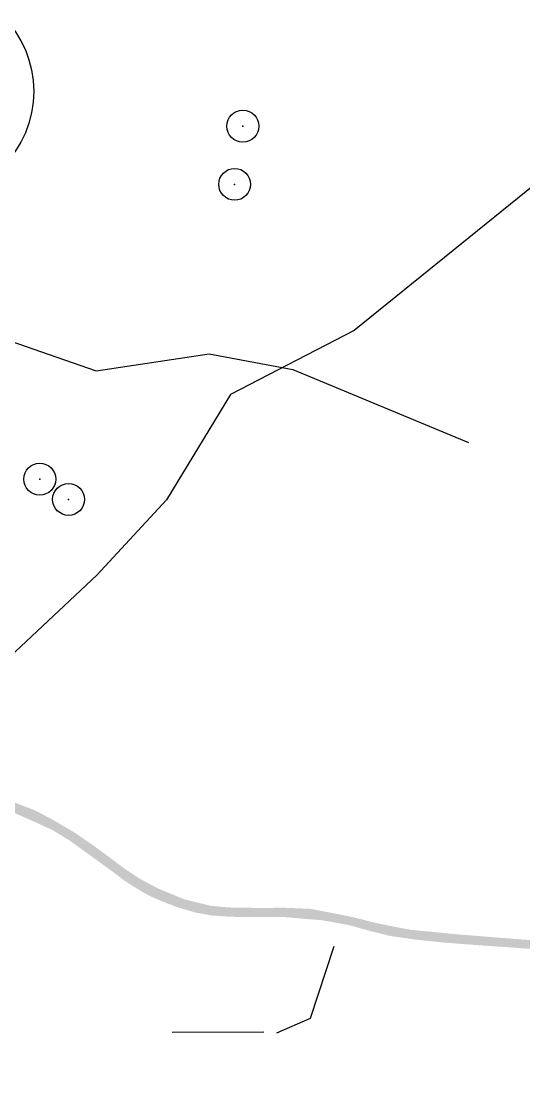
# Model space of a CAD drawing. Header units: metres. Extents: x 372109 to 376137, y 236217 to 239160.
# Drawn here: x 374390.7 to 374579.7, y 237822.8 to 238227.2 of the extents above; entities that cross this region are included whole.
import ezdxf

# ---------------------------------------------------------------- set-up
doc = ezdxf.new("R2010")
doc.units = ezdxf.units.M
doc.header["$MEASUREMENT"] = 0
doc.header["$PDMODE"] = 32
doc.header["$PDSIZE"] = 12
for name, color, linetype, lineweight, true_color in [('Natural ... Trees', 96, 'Continuous', 25, 0x008000), ('Natural ... Water', 176, 'Continuous', 25, 0x000080), ('NOC ... DK Radius', 216, 'Continuous', 25, 0x800080), ('Paths ... Roads', 56, 'Continuous', 25, 0x808000), ('Services ... Water Lines', 5, 'Continuous', 25, 0x0000ff)]:
    doc.layers.add(name, color=color, linetype=linetype, lineweight=lineweight, true_color=true_color)

msp = doc.modelspace()

# ---------------------------------------------------------------- hatches: boundary and pattern name
at = {"layer": 'Paths ... Roads'}
msp.add_hatch(color=256, dxfattribs=at).paths.add_polyline_path([(374255.37, 237971.48), (374250.31, 237957.51), (374252.29, 237959.17), (374254.72, 237960.34), (374260.19, 237960.18), (374268.12, 237959.74), (374275.17, 237959.17), (374282.33, 237957.88), (374288.85, 237956.5), (374295.65, 237954.92), (374303.87, 237953.02), (374311.4, 237951.19), (374317.92, 237949.78), (374326.42, 237948.2), (374333.75, 237947.15), (374341.16, 237945.4), (374350.27, 237943.34), (374356.18, 237941.6), (374362.34, 237939.74), (374371.85, 237936.09), (374383.47, 237931.48), (374396.47, 237925.73), (374402.67, 237922.85), (374408.78, 237919.09), (374415.95, 237913.94), (374425.42, 237907.06), (374429.47, 237903.94), (374435.26, 237900.3), (374438.62, 237898.4), (374443.76, 237896.13), (374449.47, 237893.98), (374456.15, 237892), (374462.18, 237890.91), (374468.66, 237890.42), (374477.41, 237890.26), (374490.2, 237890.26), (374498.26, 237889.53), (374503.6, 237889.13), (374514.17, 237887.22), (374521.66, 237885.12), (374529.6, 237883.17), (374538.83, 237881.84), (374550.49, 237880.62), (374561.26, 237879.81), (374580.21, 237878.48), (374591.06, 237877.75), (374604.38, 237877.42), (374616.16, 237876.9), (374622.96, 237876.29), (374634.67, 237873.66), (374640.05, 237871.47), (374647.66, 237868.11), (374657.66, 237863.62), (374666.65, 237860.54), (374675.32, 237858.19), (374683.74, 237856.05), (374694.22, 237853.86), (374699.89, 237852.69), (374710.62, 237850.54), (374720.18, 237848.64), (374731.27, 237846.69), (374745.65, 237844.06), (374758.08, 237841.27), (374768.6, 237839.08), (374777.11, 237837.99), (374784.96, 237838.03), (374793.54, 237838.96), (374810.22, 237842.81), (374818.28, 237845.6), (374829.94, 237848.39), (374839.66, 237849.89), (374844.56, 237850.18), (374853.22, 237850.46), (374876.38, 237850.66), (374886.87, 237850.22), (374899.75, 237850.5), (374910.64, 237851.59), (374910.19, 237854.3), (374899.42, 237853.7), (374885.86, 237853.66), (374878.45, 237853.74), (374870.39, 237853.74), (374859.14, 237853.74), (374845.65, 237853.41), (374831.64, 237851.92), (374822.98, 237849.73), (374810.35, 237846.69), (374794.76, 237842.73), (374785.61, 237841.39), (374780.67, 237841.35), (374776.13, 237841.43), (374768.32, 237842.36), (374759.41, 237844.18), (374749.78, 237846.25), (374736.86, 237848.92), (374725.44, 237851.11), (374713.17, 237853.58), (374701.15, 237856.09), (374686.09, 237859.2), (374672.6, 237862.36), (374661.83, 237866.05), (374655.96, 237868.44), (374649.16, 237871.51), (374642.24, 237874.87), (374637.7, 237877.02), (374631.22, 237878.23), (374622.2, 237879.61), (374606.4, 237880.62), (374591.71, 237880.99), (374579.28, 237881.84), (374567.09, 237882.81), (374554.66, 237883.78), (374545.87, 237884.67), (374537.29, 237885.48), (374531.91, 237886.49), (374523.73, 237888.15), (374515.71, 237890.22), (374505.26, 237892.28), (374499.64, 237893.38), (374490.16, 237893.78), (374478.91, 237893.74), (374468.7, 237893.9), (374461.98, 237894.51), (374451.74, 237897.06), (374441.86, 237901.15), (374435.06, 237904.83), (374429.67, 237908.4), (374423.88, 237912.73), (374418.29, 237916.82), (374410.88, 237921.96), (374403.52, 237926.29), (374397.81, 237929.41), (374395.13, 237930.71), (374389.75, 237932.73), (374384.61, 237934.92), (374377.81, 237937.63), (374368.74, 237940.71), (374360.48, 237943.91), (374353.27, 237946.5), (374347.72, 237948.28), (374342.09, 237949.05), (374334.52, 237950.55), (374323.51, 237952.49), (374312.5, 237954.56), (374301.77, 237956.86), (374289.38, 237959.98), (374280.43, 237962), (374273.75, 237963.06), (374266.95, 237963.99), (374263.71, 237964.03), (374260.95, 237964.19), (374258.89, 237964.47), (374257.72, 237965.33), (374256.87, 237966.42), (374255.85, 237968.32)], flags=0)

# ---------------------------------------------------------------- linework, layer by layer
at = {"layer": 'Natural ... Trees'}
for p in [(374474.01, 238187.83), (374470.94, 238165.96), (374397.57, 238055.03), (374408.42, 238047.41)]:
    msp.add_point(p, dxfattribs=at)
at = {"layer": 'Natural ... Water'}
for points in [[(374384.15, 238291.08), (374370.01, 238138.69), (374374.21, 238111.19), (374418.8, 238095.8), (374461.3, 238102.2), (374492.9, 238096.3), (374559, 238068.8)], [(374486.85, 237846.78), (374499.5, 237852.3), (374508.4, 237879.3)], [(374447.47, 237846.99), (374481.96, 237847.14)]]:
    msp.add_lwpolyline(points, dxfattribs=at)
at = {"layer": 'NOC ... DK Radius'}
msp.add_circle((374355.28, 238200.93), 40, dxfattribs=at)
at = {"layer": 'Services ... Water Lines'}
msp.add_lwpolyline([(374816.52, 238371.98), (374689.76, 238246.28), (374621.29, 238196), (374515.92, 238110.96), (374469.39, 238086.89), (374445.32, 238047.31), (374419.11, 238018.96), (374335.14, 237940.33), (374269.88, 237872.4), (374182.97, 237782.28), (374119.05, 237726.12), (374074.92, 237687.87), (374030.79, 237649.1), (373954.31, 237585.18), (373860.44, 237506.29), (373834.76, 237485.43), (373777, 237410.81), (373700.51, 237308.38), (373684.47, 237289.93), (373673.23, 237281.37), (373660.66, 237269.07), (373608.78, 237243.93), (373579.36, 237229.22), (373509.83, 237205.95)], dxfattribs=at)

doc.saveas('drawing.dxf')
